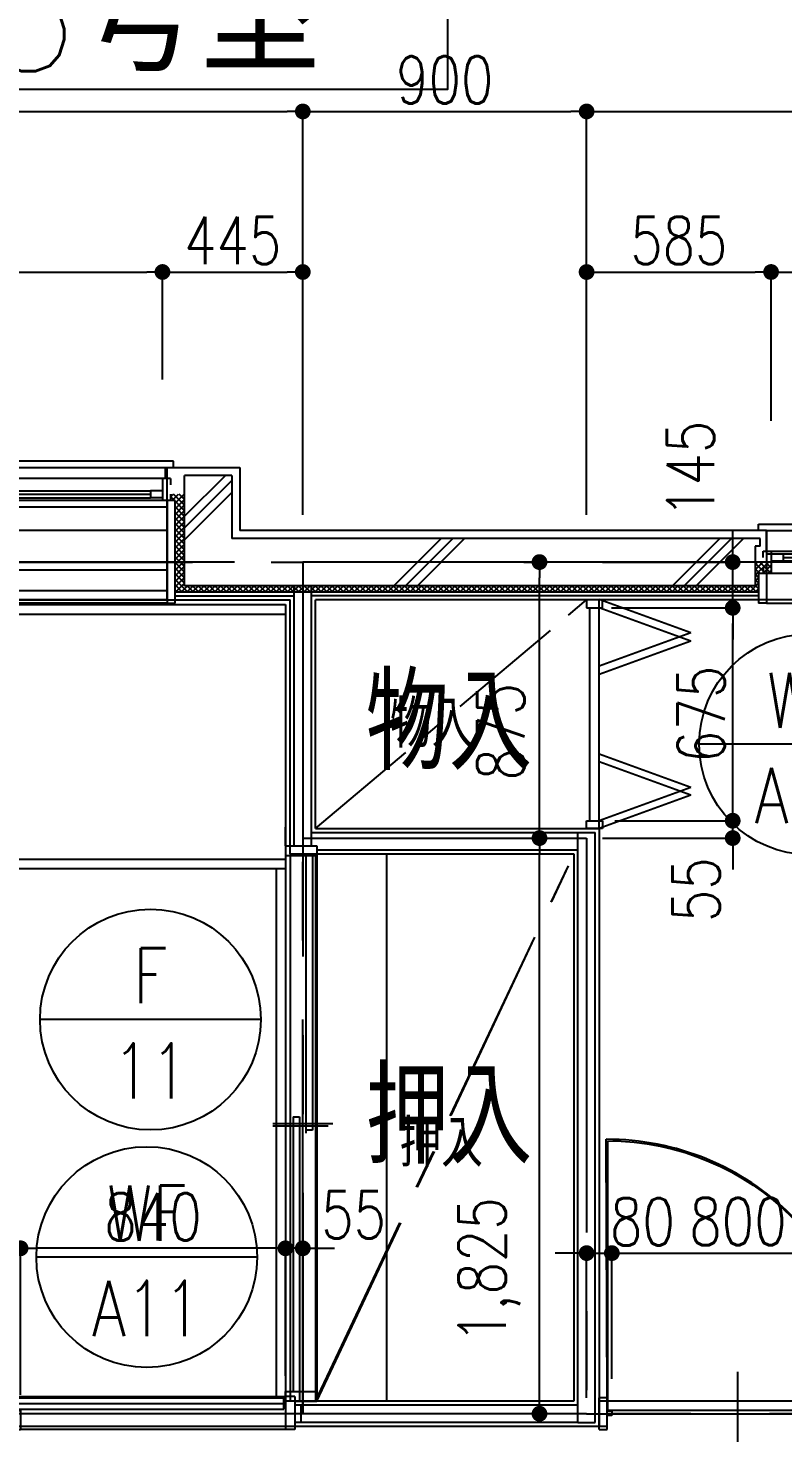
# Model space of a CAD drawing. Header units: millimetres. Extents: x 15495 to 166182, y -39946 to 18307.
# Drawn here: x 96968 to 99362, y -26567 to -22114 of the extents above; entities that cross this region are included whole.
import ezdxf
from ezdxf.enums import TextEntityAlignment as Align

# ---------------------------------------------------------------- set-up
doc = ezdxf.new("R2010")
doc.units = ezdxf.units.MM
doc.header["$LTSCALE"] = 1000
for name, pattern in [('CENTER', [2, 1.25, -0.25, 0.25, -0.25]), ('DASHED', [0.75, 0.5, -0.25]), ('DASHED2', [0.375, 0.25, -0.125])]:
    doc.linetypes.add(name, pattern=pattern)
doc.layers.get('0').update_dxf_attribs({"linetype": 'CONTINUOUS'})
for name, color, linetype in [('DT_ID', 13, 'CONTINUOUS'), ('E_TEXT', 3, 'CONTINUOUS'), ('F_FINI1-50', 190, 'CONTINUOUS'), ('F_FITT1-100', 5, 'CONTINUOUS'), ('F_FITT1-50', 5, 'CONTINUOUS'), ('F_FITT2-100', 1, 'CONTINUOUS'), ('F_FITT2-50', 1, 'CONTINUOUS'), ('TF-DT_ID-100', 13, 'CONTINUOUS'), ('TF-E_DIM-50', 3, 'CONTINUOUS'), ('TF-E_GRID-100', 1, 'CENTER'), ('TF-E_GRID-50', 1, 'CENTER'), ('TF-E_TEXT-100', 3, 'CONTINUOUS'), ('TF-E_TEXT-50', 3, 'CONTINUOUS'), ('TF-F_FINI1-100', 190, 'CONTINUOUS'), ('TF-F_FINI1-50', 190, 'CONTINUOUS'), ('TF-F_FINI2-50', 1, 'CONTINUOUS'), ('TF-F_FITT1-100', 5, 'CONTINUOUS'), ('TF-F_FITT1-50', 5, 'CONTINUOUS'), ('TF-F_FITT2-50', 1, 'CONTINUOUS'), ('TF-F_HAT1-50', 9, 'CONTINUOUS'), ('TF-F_HIDE-100', 12, 'CONTINUOUS'), ('TF-F_HIDE-50', 12, 'CONTINUOUS'), ('TF-F_LAY2-100', 6, 'CONTINUOUS'), ('TF-F_LAY2-50', 6, 'CONTINUOUS'), ('TF-H-AREA-50', 1, 'CENTER'), ('TF-H_LINE1-100', 140, 'CONTINUOUS'), ('TF-H_LINE1-50', 140, 'CONTINUOUS'), ('TF-R_EWALL-50', 7, 'CONTINUOUS'), ('TF-U_FIRE-50', 9, 'CONTINUOUS'), ('TF-U_LGS-50', 120, 'CONTINUOUS')]:
    doc.layers.add(name, color=color, linetype=linetype)
doc.styles.add('DIM', font='romans.shx', dxfattribs={"width": 0.8, "bigfont": 'bigfont.shx'})
doc.styles.add('ROOM', font='romans.shx', dxfattribs={"width": 0.8, "bigfont": 'bigfont.shx'})
doc.styles.get("Standard").update_dxf_attribs({"font": 'txt.shx', "bigfont": 'bigfont.shx'})
doc.dimstyles.new('DIM50_3_3', dxfattribs={"dimscale": 50, "dimtxt": 3, "dimasz": 1, "dimexe": 0, "dimexo": 1, "dimgap": 0.5, "dimtad": 1, "dimdec": 1, "dimdsep": 46, "dimlunit": 6, "dimtxsty": 'DIM', "dimblk1": 'DOT', "dimblk2": 'DOT', "dimsah": 1, "dimcen": 1, "dimclrd": 256, "dimclre": 256, "dimclrt": 256, "dimadec": 0, "dimazin": 0, "dimtfac": 1, "dimtdec": 1, "dimtix": 1, "dimtmove": 2, "dimatfit": 3, "dimldrblk": 'DOT', "dimfxl": 1, "dimtvp": 0.833333, "dimtolj": 1, "dimarcsym": 0})

# ---------------------------------------------------------------- blocks, each defined once
blk = doc.blocks.new('AW-33_100')
at = {"layer": 'F_FITT1-100'}
for p, q in [((952.5, 115.000125), (952.5, -469.999875)), ((852.5, -74.999875), (1905, -75)), ((1052.5, -124.999875), (0, -125))]:
    blk.add_line(p, q, dxfattribs=at)
at = {"layer": 'F_FITT2-100'}
for p, q in [((1905, 0), (0, 0)), ((0, -200), (1905, -200))]:
    blk.add_line(p, q, dxfattribs=at)
blk = doc.blocks.new('S-12_100')
at = {"layer": 'F_FITT1-100'}
for p, q in [((952.5, 192), (952.5, 50.9)), ((852.5, 145), (1905, 145)), ((1052.5, 95), (0, 95))]:
    blk.add_line(p, q, dxfattribs=at)
at = {"layer": 'F_FITT2-100'}
blk.add_line((0, 0), (1905, 0), dxfattribs=at)
blk = doc.blocks.new('WF-A11_100')
at = {"layer": 'F_FITT1-100'}
for p, q in [((0, 0), (857.5, 0)), ((887.5, -72.5), (0, -72.5))]:
    blk.add_line(p, q, dxfattribs=at)
at = {"layer": 'F_FITT1-100', "linetype": 'DASHED', "ltscale": 0.1}
blk.add_line((1760, -72.5), (887.5, -72.5), dxfattribs=at)
blk = doc.blocks.new('ROOM')
at = {"layer": 'DT_ID', "flags": 1}
for tag, p in [('室番号', (0, 500)), ('面積', (0, -500)), ('内装制限', (0, -1000)), ('仕上レベル', (0, -1500)), ('スラブレベル', (0, -2000)), ('天井高', (0, -2500)), ('床下地', (0, -3000)), ('床仕上', (0, -3500)), ('巾木高さ', (0, -4000)), ('巾木仕上', (0, -4500)), ('壁下地', (0, -5000)), ('壁仕上', (0, -5500)), ('天井下地', (0, -6000)), ('天井仕上', (0, -6500)), ('見切縁', (0, -7000)), ('備考', (0, -7500))]:
    blk.add_attdef(tag, p, '', height=300, dxfattribs=at)
at = {"layer": 'E_TEXT', "style": 'ROOM', "width": 0.8}
blk.add_attdef('室名', (0, 0), '', height=300, dxfattribs=at)
blk = doc.blocks.new('TATEGU-KIGOU')
at = {"color": 2}
blk.add_line((350, 0), (-350, 0), dxfattribs=at)
blk.add_circle((0, 0), 350, dxfattribs=at)
at = {"color": 2, "style": 'ROOM', "width": 0.8}
for tag, p in [('建具種別', (0, 51.6)), ('建具番号', (0, -250.1))]:
    blk.add_attdef(tag, text='', height=175, dxfattribs=at).set_placement(p, align=Align.CENTER)
at = {"flags": 1}
for tag, p in [('内法寸法（W）', (-414, -713.8)), ('内法寸法（H）', (-414, -1063.8)), ('階', (-373.6, -1414.3)), ('部屋名', (-373.6, -1786.8)), ('メーカー名', (-373.6, -2148.9)), ('値段', (-373.6, -2498.9)), ('重量', (-373.6, -2848.9)), ('建具形状', (-373.6, -3199)), ('開閉方式', (-373.6, -3549)), ('取付場所', (-373.6, -3899)), ('見込', (-373.6, -4296.3)), ('扉厚', (-373.6, -4646.3)), ('仕上', (-373.6, -4996.3)), ('ガラス', (-373.6, -5346.3)), ('建具金物', (-373.6, -5696.3)), ('枠形状', (-373.6, -6046.3)), ('沓摺形状', (-373.6, -6396.3)), ('特記事項', (-373.6, -6746.3)), ('防火性能', (-373.6, -7096.3))]:
    blk.add_attdef(tag, p, '', height=175, dxfattribs=at)
blk = doc.blocks.new('F-11_100')
at = {"layer": 'F_FITT1-100'}
for p, q in [((50, 0), (50, -885.3)), ((30, -835.7), (30, -1735)), ((-55, -862.4), (120, -862.4))]:
    blk.add_line(p, q, dxfattribs=at)
at = {"layer": 'F_FITT2-100'}
for p, q in [((0, 0), (0, -1735)), ((80, 0), (80, -1735))]:
    blk.add_line(p, q, dxfattribs=at)
blk = doc.blocks.new('WD-A12_100')
at = {"layer": 'F_FITT1-100'}
blk.add_line((0, 0), (-2.9, 830), dxfattribs=at)
blk.add_arc((0, 0), 830, 0, 90.1978, dxfattribs=at)
blk = doc.blocks.new('AW-31_100')
at = {"layer": 'F_FITT1-100'}
for p, q in [((815, 105), (815, -300)), ((815, 100), (815, -300)), ((915, -75), (0, -75)), ((715, -125), (1630, -125))]:
    blk.add_line(p, q, dxfattribs=at)
at = {"layer": 'F_FITT2-100'}
for p, q in [((0, 0), (1630, 0)), ((1630, -220), (0, -220))]:
    blk.add_line(p, q, dxfattribs=at)
blk = doc.blocks.new('WD-A23_100')
at = {"layer": 'F_FITT1-100'}
for p, q in [((290.1, 620.4), (0, 726)), ((0, 1), (0, 726)), ((290.1, 620.4), (0, 514.8)), ((290.1, 105.6), (0, 211.2)), ((290.1, 105.6), (0, 0))]:
    blk.add_line(p, q, dxfattribs=at)
blk = doc.blocks.new('TF-BLOCK_100')
at = {"layer": 'TF-E_GRID-100'}
blk.add_line((29802.87, 10455), (-4082.3, 10455), dxfattribs=at)
at = {"layer": 'TF-E_TEXT-100'}
blk.add_lwpolyline([(3259.03, 11954.62), (7009.39, 11954.62), (7009.39, 12454.62), (3259.03, 12454.62)], close=True, dxfattribs=at)
at = {"layer": 'TF-F_FINI1-100'}
for p, q in [((6120, 10755), (6350, 10755)), ((6120, 10335), (6120, 10755)), ((6350, 10755), (6350, 10555)), ((8020, 10555), (6350, 10555)), ((8020, 10555), (8020, 10335)), ((6120, 10335), (6510, 10335)), ((6510, 9530), (6510, 10335)), ((6590, 9615), (6590, 10335)), ((8020, 10335), (6590, 10335)), ((6595, 9610), (7490, 9610)), ((7490, 9610), (7490, 7795)), ((6510, 9530), (7410, 9530)), ((7410, 9530), (7410, 7795)), ((7410, 7795), (6495, 7795)), ((6495, 7795), (6495, 7715)), ((7515, 7795), (7490, 7795)), ((7515, 7715), (7515, 7795)), ((7515, 7715), (6495, 7715))]:
    blk.add_line(p, q, dxfattribs=at)
at = {"layer": 'TF-F_FITT1-100'}
for p, q in [((6525, 7795), (6595, 7795)), ((7490, 7795), (7490, 7805))]:
    blk.add_line(p, q, dxfattribs=at)
at = {"layer": 'TF-F_HIDE-100', "ltscale": 0.3}
blk.add_line((6815, 9530), (6815, 7795), dxfattribs=at)
at = {"layer": 'TF-F_LAY2-100'}
blk.add_line((3005, 9483.33), (6495, 9483.33), dxfattribs=at)
at = {"layer": 'TF-H_LINE1-100', "linetype": 'CENTER', "ltscale": 0.3}
blk.add_line((6590, 9610), (7450, 10335), dxfattribs=at)
at = {"layer": 'TF-H_LINE1-100', "linetype": 'CENTER', "ltscale": 0.5}
blk.add_line((6595, 7795), (7407.23, 9523.15), dxfattribs=at)
at = {"layer": 'TF-DT_ID-100'}
for p, values in [((8156.84, 9877.43), {'建具種別': 'WD', '建具番号': 'A23'}), ((6066.79, 9004.76), {'建具種別': 'F', '建具番号': '11'}), ((6055.16, 8251.47), {'建具種別': 'WF', '建具番号': 'A11'})]:
    blk.add_blockref('TATEGU-KIGOU', p, dxfattribs=at).add_auto_attribs(values)
at = {"layer": 'TF-E_TEXT-100'}
ref = blk.add_blockref('ROOM', (6749.36, 9795.69), dxfattribs=at)
ref.add_attrib('室名', '物入', (6749.36, 9795.69), dxfattribs={"height": 300, "style": 'ROOM', "width": 0.8})
ref = blk.add_blockref('ROOM', (6749.36, 8547.48), dxfattribs=at)
ref.add_attrib('室名', '押入', (6749.36, 8547.48), dxfattribs={"height": 300, "style": 'ROOM', "width": 0.8})
at = {"layer": 'TF-F_FITT1-100', "xscale": -1}
for name, p in [('AW-33_100', (6120, 10755)), ('S-12_100', (6120, 10335))]:
    blk.add_blockref(name, p, dxfattribs=at)
at = {"layer": 'TF-F_FITT1-100'}
for name, p in [('AW-31_100', (8020, 10555)), ('WD-A23_100', (7490, 9610)), ('F-11_100', (6510, 9530)), ('WD-A12_100', (7515, 7795))]:
    blk.add_blockref(name, p, dxfattribs=at)
at = {"layer": 'TF-F_FITT1-100', "xscale": -1, "yscale": -1}
blk.add_blockref('WF-A11_100', (6495, 7715), dxfattribs=at)
at = {"layer": 'TF-E_TEXT-100'}
blk.add_text('Ｅタイプ\u30003号室', height=350, dxfattribs=at).set_placement((5110.23, 12204.62), align=Align.MIDDLE)
blk = doc.blocks.new('DOT')
at = {"color": 0, "linetype": 'ByBlock'}
blk.add_line((-0.5, 0), (-1, 0), dxfattribs=at)
at = {"color": 0, "linetype": 'ByBlock', "const_width": 0.5}
blk.add_lwpolyline([(-0.25, 0, 1), (0.25, 0, 1)], format="xyb", close=True, dxfattribs=at)
blk = doc.blocks.new('*D648')
at = {"layer": 'TF-E_DIM-50', "lineweight": -2}
for p, q in [((98739.6, -23656.4), (98739.6, -22886.8)), ((98789.6, -22886.8), (99274.6, -22886.8)), ((99324.6, -23358.9), (99324.6, -22886.8))]:
    blk.add_line(p, q, dxfattribs=at)
at = {"layer": 'TF-E_DIM-50', "lineweight": -2, "xscale": 50, "yscale": 50, "zscale": 50, "rotation": 180}
blk.add_blockref('DOT', (98739.6, -22886.8), dxfattribs=at)
at = {"layer": 'TF-E_DIM-50', "lineweight": -2, "xscale": 50, "yscale": 50, "zscale": 50}
blk.add_blockref('DOT', (99324.6, -22886.8), dxfattribs=at)
at = {"layer": 'TF-E_DIM-50', "insert": (99032.1, -22786.8), "char_height": 150, "attachment_point": 5, "style": 'DIM'}
blk.add_mtext('\\A1;585', dxfattribs=at)
blk = doc.blocks.new('_DOT')
at = {"color": 0, "linetype": 'ByBlock'}
blk.add_line((-0.5, 0), (-1, 0), dxfattribs=at)
at = {"color": 0, "linetype": 'ByBlock', "const_width": 0.5}
blk.add_lwpolyline([(-0.25, 0, 1), (0.25, 0, 1)], format="xyb", close=True, dxfattribs=at)
blk = doc.blocks.new('*D647')
at = {"layer": 'TF-E_DIM-50', "lineweight": -2}
for p, q in [((97394.6, -23227.7), (97394.6, -22886.8)), ((97444.6, -22886.8), (97789.6, -22886.8)), ((97839.6, -23656.4), (97839.6, -22886.8))]:
    blk.add_line(p, q, dxfattribs=at)
at = {"layer": 'TF-E_DIM-50', "lineweight": -2, "xscale": 50, "yscale": 50, "zscale": 50, "rotation": 180}
blk.add_blockref('DOT', (97394.6, -22886.8), dxfattribs=at)
at = {"layer": 'TF-E_DIM-50', "lineweight": -2, "xscale": 50, "yscale": 50, "zscale": 50}
blk.add_blockref('DOT', (97839.6, -22886.8), dxfattribs=at)
at = {"layer": 'TF-E_DIM-50', "insert": (97617.1, -22786.8), "char_height": 150, "attachment_point": 5, "style": 'DIM'}
blk.add_mtext('\\A1;445', dxfattribs=at)
blk = doc.blocks.new('*D646')
at = {"layer": 'TF-E_DIM-50', "lineweight": -2}
for p, q in [((97839.6, -23356.4), (97839.6, -22377.8)), ((97889.6, -22377.8), (98689.6, -22377.8)), ((98739.6, -23242.7), (98739.6, -22377.8))]:
    blk.add_line(p, q, dxfattribs=at)
at = {"layer": 'TF-E_DIM-50', "lineweight": -2, "xscale": 50, "yscale": 50, "zscale": 50, "rotation": 180}
blk.add_blockref('DOT', (97839.6, -22377.8), dxfattribs=at)
at = {"layer": 'TF-E_DIM-50', "lineweight": -2, "xscale": 50, "yscale": 50, "zscale": 50}
blk.add_blockref('DOT', (98739.6, -22377.8), dxfattribs=at)
at = {"layer": 'TF-E_DIM-50', "insert": (98289.6, -22277.8), "char_height": 150, "attachment_point": 5, "style": 'DIM'}
blk.add_mtext('\\A1;900', dxfattribs=at)
blk = doc.blocks.new('*D645')
at = {"layer": 'TF-E_DIM-50', "lineweight": -2}
for p, q in [((98739.6, -23242.7), (98739.6, -22377.8)), ((98789.6, -22377.8), (101939.6, -22377.8)), ((101989.6, -23756.4), (101989.6, -22377.8))]:
    blk.add_line(p, q, dxfattribs=at)
at = {"layer": 'TF-E_DIM-50', "lineweight": -2, "xscale": 50, "yscale": 50, "zscale": 50, "rotation": 180}
blk.add_blockref('DOT', (98739.6, -22377.8), dxfattribs=at)
at = {"layer": 'TF-E_DIM-50', "lineweight": -2, "xscale": 50, "yscale": 50, "zscale": 50}
blk.add_blockref('DOT', (101989.6, -22377.8), dxfattribs=at)
at = {"layer": 'TF-E_DIM-50', "insert": (100364.6, -22263.5), "char_height": 150, "attachment_point": 5, "style": 'DIM'}
blk.add_mtext('\\A1;3,250', dxfattribs=at)
blk = doc.blocks.new('*D644')
at = {"layer": 'TF-E_DIM-50', "lineweight": -2}
for p, q in [((99324.6, -23358.9), (99324.6, -22886.8)), ((99374.6, -22886.8), (100874.6, -22886.8)), ((100924.6, -23430.6), (100924.6, -22886.8))]:
    blk.add_line(p, q, dxfattribs=at)
at = {"layer": 'TF-E_DIM-50', "lineweight": -2, "xscale": 50, "yscale": 50, "zscale": 50, "rotation": 180}
blk.add_blockref('DOT', (99324.6, -22886.8), dxfattribs=at)
at = {"layer": 'TF-E_DIM-50', "lineweight": -2, "xscale": 50, "yscale": 50, "zscale": 50}
blk.add_blockref('DOT', (100924.6, -22886.8), dxfattribs=at)
at = {"layer": 'TF-E_DIM-50', "insert": (100124.6, -22772.5), "char_height": 150, "attachment_point": 5, "style": 'DIM'}
blk.add_mtext('\\A1;1,600', dxfattribs=at)
blk = doc.blocks.new('*D641')
at = {"layer": 'TF-E_DIM-50', "lineweight": -2}
for p, q in [((94239.6, -23356.4), (94239.6, -22377.8)), ((94289.6, -22377.8), (97789.6, -22377.8)), ((97839.6, -23356.4), (97839.6, -22377.8))]:
    blk.add_line(p, q, dxfattribs=at)
at = {"layer": 'TF-E_DIM-50', "lineweight": -2, "xscale": 50, "yscale": 50, "zscale": 50, "rotation": 180}
blk.add_blockref('DOT', (94239.6, -22377.8), dxfattribs=at)
at = {"layer": 'TF-E_DIM-50', "lineweight": -2, "xscale": 50, "yscale": 50, "zscale": 50}
blk.add_blockref('DOT', (97839.6, -22377.8), dxfattribs=at)
at = {"layer": 'TF-E_DIM-50', "insert": (96039.6, -22263.5), "char_height": 150, "attachment_point": 5, "style": 'DIM'}
blk.add_mtext('\\A1;3,600', dxfattribs=at)
blk = doc.blocks.new('*D640')
at = {"layer": 'TF-E_DIM-50', "lineweight": -2}
for p, q in [((95519.6, -23251.5), (95519.6, -22886.8)), ((95569.6, -22886.8), (97344.6, -22886.8)), ((97394.6, -23227.7), (97394.6, -22886.8))]:
    blk.add_line(p, q, dxfattribs=at)
at = {"layer": 'TF-E_DIM-50', "lineweight": -2, "xscale": 50, "yscale": 50, "zscale": 50, "rotation": 180}
blk.add_blockref('DOT', (95519.6, -22886.8), dxfattribs=at)
at = {"layer": 'TF-E_DIM-50', "lineweight": -2, "xscale": 50, "yscale": 50, "zscale": 50}
blk.add_blockref('DOT', (97394.6, -22886.8), dxfattribs=at)
at = {"layer": 'TF-E_DIM-50', "insert": (96457.1, -22772.5), "char_height": 150, "attachment_point": 5, "style": 'DIM'}
blk.add_mtext('\\A1;1,875', dxfattribs=at)
blk = doc.blocks.new('AW-33_50')
at = {"layer": 'F_FITT1-50'}
for p, q in [((-947.5, 115.000125), (-947.5, -469.999875)), ((-1910, -34.999875), (-1910, -54.999875)), ((-1910, -34.999875), (-1885, -34.999875)), ((-1885, -34.999875), (-1885, -104.999875)), ((-1885, -43.999875), (-1847, -43.999875)), ((-1847, -43.999875), (-1847, -65.999875)), ((-972.50025, -43.999875), (-922.50025, -43.999875)), ((-972.50025, -65.999875), (-972.50025, -43.999875)), ((-922.50025, -43.999875), (-922.50025, -65.999875)), ((-10, -34.999875), (-10, -104.999875)), ((15.00025, -34.999875), (-9.99975, -34.999875)), ((15.00025, -34.999875), (15.00025, -54.999875)), ((-1910, -84.999875), (-1910, -104.999875)), ((-1885, -65.999875), (-1847, -65.999875)), ((-972.50025, -54.999875), (-1847, -54.999875)), ((-922.50025, -65.999875), (-972.50025, -65.999875)), ((-972.50025, -73.999875), (-922.50025, -73.999875)), ((-972.50025, -131.499875), (-972.50025, -73.999875)), ((-922.50025, -73.999875), (-922.50025, -131.499875)), ((-922.50025, -84.999875), (-47.99975, -84.999875)), ((-47.99975, -73.999875), (-47.99975, -95.999875)), ((-10, -73.999875), (-47.99975, -73.999875)), ((15.00025, -84.999875), (15.00025, -104.999875)), ((-1910, -104.999875), (-1885, -104.999875)), ((-972.50025, -95.999875), (-922.50025, -95.999875)), ((-922.50025, -131.499875), (-972.50025, -131.499875)), ((-10, -95.999875), (-47.99975, -95.999875)), ((15.00025, -104.999875), (-9.99975, -104.999875))]:
    blk.add_line(p, q, dxfattribs=at)
at = {"layer": 'F_FITT2-50'}
for p, q in [((25.00125, 20), (-1920.0005, 20)), ((-1920.0005, 0), (-1920.0005, 20)), ((25.00125, 0), (25.00125, 20)), ((-9.99975, -34.999875), (-1885, -34.999875)), ((-1847, -43.999875), (-972.50025, -43.999875)), ((-1847, -65.999875), (-972.50025, -65.999875)), ((-922.50025, -73.999875), (-47.99975, -73.999875)), ((-972.50025, -104.999875), (-1885, -104.999875)), ((-922.50025, -95.999875), (-47.99975, -95.999875)), ((-9.99975, -104.999875), (-922.50025, -104.999875))]:
    blk.add_line(p, q, dxfattribs=at)
blk = doc.blocks.new('S-12_50')
at = {"layer": 'F_FITT1-50'}
for p, q in [((0, -10), (0, 315)), ((25, 315), (25, -10)), ((1930.00025, 315), (1930.00025, -10)), ((1955.00025, -10), (1955.00025, 315)), ((1007.5, 65), (24.99975, 65)), ((1007.5, 35), (1007.5, 65)), ((1007.5, 35), (24.99975, 35)), ((947.5, 0), (947.5, 30)), ((947.5, 30), (1930, 30)), ((947.5, 0), (1930, 0)), ((24.99975, -10), (-0.00025, -10)), ((1930, -10), (1955, -10))]:
    blk.add_line(p, q, dxfattribs=at)
blk = doc.blocks.new('WF-A11_50')
at = {"layer": 'F_FINI1-50'}
blk.add_line((-900, 50), (-1775, 50), dxfattribs=at)
at = {"layer": 'F_FITT1-50'}
for p, q in [((-1800, 95), (-1800, 50)), ((-1775, 95), (-1800, 95)), ((-1775, 95), (-1775, 50)), ((-900, 55), (-900, 90)), ((-900, 90), (-35, 90)), ((-35, 55), (-35, 90)), ((-30, 95), (-30, -10)), ((0, 95), (-30, 95)), ((0, 95), (0, -10)), ((-1775, 50), (-1800, 50)), ((-900, 55), (-35, 55)), ((-900, 50), (-900, -10)), ((-900, 50), (-870, 50)), ((-870, 50), (-870, -10)), ((-900, -10), (-870, -10)), ((0, -10), (-30, -10))]:
    blk.add_line(p, q, dxfattribs=at)
at = {"layer": 'F_FITT1-50', "linetype": 'DASHED2', "ltscale": 0.1}
blk.add_line((-1775, 72.5), (-900, 72.5), dxfattribs=at)
at = {"layer": 'F_FITT2-50'}
blk.add_line((-30, -10), (-870, -10), dxfattribs=at)
blk = doc.blocks.new('F-11_50')
at = {"layer": 'F_FITT1-50'}
for p, q in [((10.00075, 1700), (10.00075, 829)), ((31.00075, 1700), (31.00075, 829)), ((-94.99925, 850), (95.00075, 850)), ((-30.99925, 871), (-30.99925, 0)), ((-30.99925, 871), (-9.99925, 871)), ((-9.99925, 871), (-9.99925, 0)), ((31.00075, 829), (10.00075, 829))]:
    blk.add_line(p, q, dxfattribs=at)
blk = doc.blocks.new('*D707')
at = {"layer": 'TF-E_DIM-50', "lineweight": -2}
for p, q in [((98598.1, -24681.4), (98590.2, -24681.4)), ((98590.2, -26456.4), (98590.2, -24731.4)), ((98598.1, -26506.4), (98590.2, -26506.4))]:
    blk.add_line(p, q, dxfattribs=at)
at = {"layer": 'TF-E_DIM-50', "lineweight": -2, "xscale": 50, "yscale": 50, "zscale": 50}
for p, rotation in [((98590.2, -24681.4), 90), ((98590.2, -26506.4), 270)]:
    blk.add_blockref('DOT', p, dxfattribs=dict(at, rotation=rotation))
at = {"layer": 'TF-E_DIM-50', "insert": (98431, -26051.2), "char_height": 150, "attachment_point": 5, "rotation": 90, "style": 'DIM'}
blk.add_mtext('\\A1;1,825', dxfattribs=at)
blk = doc.blocks.new('WD-A12_50')
at = {"layer": 'F_FITT1-50'}
for p, q in [((-440, 146.9), (-440, -93.1)), ((-880, 90), (-855, 90)), ((-880, 90), (-880, -10)), ((-855, 90), (-855, 45.4)), ((0, 90), (-25, 90)), ((-25, 90), (-25, 45.4)), ((0, 90), (0, -10)), ((-840, 45.4), (-855, 45.4)), ((-840, 31.5), (-840, 45.4)), ((-40, 31.5), (-40, 45.4)), ((-40, 45.4), (-25, 45.4)), ((-855, 31.5), (-855, -10)), ((-855, 31.5), (-840, 31.5)), ((-26.8, 29.7), (-853.1, 29.7)), ((-853.1, 29.7), (-853.1, -0.8)), ((-25, 31.5), (-40, 31.5)), ((-26.8, 29.7), (-26.8, -0.8)), ((-25, 31.5), (-25, -10)), ((-855, -10), (-880, -10)), ((-853.1, -0.8), (-26.8, -0.8)), ((-853.1, -0.8), (-853.1, -824.8)), ((-25, -10), (0, -10))]:
    blk.add_line(p, q, dxfattribs=at)
blk.add_arc((-852.8, 1.2), 826, 269.9767, 359.8636, dxfattribs=at)
blk = doc.blocks.new('*D684')
at = {"layer": 'TF-E_DIM-50', "lineweight": -2}
for p, q in [((97734.6, -25981.9), (97684.6, -25981.9)), ((97784.6, -26386.4), (97784.6, -25981.9)), ((97839.6, -25981.9), (97784.6, -25981.9)), ((97839.6, -26386.4), (97839.6, -25981.9)), ((97889.6, -25981.9), (97939.6, -25981.9))]:
    blk.add_line(p, q, dxfattribs=at)
at = {"layer": 'TF-E_DIM-50', "lineweight": -2, "xscale": 50, "yscale": 50, "zscale": 50}
blk.add_blockref('DOT', (97784.6, -25981.9), dxfattribs=at)
at = {"layer": 'TF-E_DIM-50', "lineweight": -2, "xscale": 50, "yscale": 50, "zscale": 50, "rotation": 180}
blk.add_blockref('DOT', (97839.6, -25981.9), dxfattribs=at)
at = {"layer": 'TF-E_DIM-50', "insert": (98000.7, -25875.5), "char_height": 150, "attachment_point": 5, "style": 'DIM'}
blk.add_mtext('\\A1;55', dxfattribs=at)
blk = doc.blocks.new('*D683')
at = {"layer": 'TF-E_DIM-50', "lineweight": -2}
for p, q in [((96944.6, -26446.4), (96944.6, -25981.9)), ((97734.6, -25981.9), (96994.6, -25981.9)), ((97784.6, -26386.4), (97784.6, -25981.9))]:
    blk.add_line(p, q, dxfattribs=at)
at = {"layer": 'TF-E_DIM-50', "lineweight": -2, "xscale": 50, "yscale": 50, "zscale": 50, "rotation": 180}
blk.add_blockref('DOT', (96944.6, -25981.9), dxfattribs=at)
at = {"layer": 'TF-E_DIM-50', "lineweight": -2, "xscale": 50, "yscale": 50, "zscale": 50}
blk.add_blockref('DOT', (97784.6, -25981.9), dxfattribs=at)
at = {"layer": 'TF-E_DIM-50', "insert": (97364.6, -25881.9), "char_height": 150, "attachment_point": 5, "style": 'DIM'}
blk.add_mtext('\\A1;840', dxfattribs=at)
blk = doc.blocks.new('*D686')
at = {"layer": 'TF-E_DIM-50', "lineweight": -2}
for p, q in [((98689.6, -25997.2), (98639.6, -25997.2)), ((98739.6, -26456.4), (98739.6, -25997.2)), ((98739.6, -25997.2), (98819.6, -25997.2)), ((98819.6, -26389.5), (98819.6, -25997.2)), ((98869.6, -25997.2), (98919.6, -25997.2))]:
    blk.add_line(p, q, dxfattribs=at)
at = {"layer": 'TF-E_DIM-50', "lineweight": -2, "xscale": 50, "yscale": 50, "zscale": 50}
blk.add_blockref('DOT', (98739.6, -25997.2), dxfattribs=at)
at = {"layer": 'TF-E_DIM-50', "lineweight": -2, "xscale": 50, "yscale": 50, "zscale": 50, "rotation": 180}
blk.add_blockref('DOT', (98819.6, -25997.2), dxfattribs=at)
at = {"layer": 'TF-E_DIM-50', "insert": (98916.7, -25897.6), "char_height": 150, "attachment_point": 5, "style": 'DIM'}
blk.add_mtext('\\A1;80', dxfattribs=at)
blk = doc.blocks.new('*D685')
at = {"layer": 'TF-E_DIM-50', "lineweight": -2}
for p, q in [((98819.6, -26396), (98819.6, -25997.2)), ((98869.6, -25997.2), (99569.6, -25997.2)), ((99619.6, -26394.4), (99619.6, -25997.2))]:
    blk.add_line(p, q, dxfattribs=at)
at = {"layer": 'TF-E_DIM-50', "lineweight": -2, "xscale": 50, "yscale": 50, "zscale": 50, "rotation": 180}
blk.add_blockref('DOT', (98819.6, -25997.2), dxfattribs=at)
at = {"layer": 'TF-E_DIM-50', "lineweight": -2, "xscale": 50, "yscale": 50, "zscale": 50}
blk.add_blockref('DOT', (99619.6, -25997.2), dxfattribs=at)
at = {"layer": 'TF-E_DIM-50', "insert": (99219.6, -25897.2), "char_height": 150, "attachment_point": 5, "style": 'DIM'}
blk.add_mtext('\\A1;800', dxfattribs=at)
blk = doc.blocks.new('AW-31_50')
at = {"layer": 'F_FITT1-50'}
for p, q in [((839.999375, 100), (839.999375, -300)), ((14.999375, -65), (39.999375, -65)), ((14.999375, -85), (14.999375, -65)), ((39.999375, -65), (39.999375, -135)), ((39.999375, -74), (77.999375, -74)), ((77.999375, -74), (77.999375, -96)), ((77.999375, -85), (814.999125, -85)), ((814.999125, -96), (814.999125, -74)), ((814.999125, -74), (864.999125, -74)), ((864.999125, -74), (864.999125, -96)), ((1664.999375, -65), (1639.999375, -65)), ((1639.999375, -65), (1639.999375, -135)), ((1664.999375, -65), (1664.999375, -85)), ((14.999375, -115), (14.999375, -135)), ((39.999375, -96), (77.999375, -96)), ((864.999125, -96), (814.999125, -96)), ((814.999125, -161.5), (814.999125, -104)), ((814.999125, -104), (864.999125, -104)), ((814.999125, -126), (864.999125, -126)), ((864.999125, -104), (864.999125, -161.5)), ((1601.999375, -115), (864.999125, -115)), ((1601.999375, -104), (1601.999375, -126)), ((1664.999375, -115), (1664.999375, -135)), ((-0.000625, -135), (-0.000625, -230)), ((-0.000625, -135), (14.999375, -135)), ((14.999375, -135), (39.999375, -135)), ((24.999375, -135), (24.999375, -230)), ((864.999125, -161.5), (814.999125, -161.5)), ((1664.999375, -135), (1639.999375, -135)), ((1654.999375, -135), (1654.999375, -230)), ((1679.999375, -135), (1679.999375, -230)), ((24.999375, -230), (-0.000625, -230)), ((1654.999375, -230), (1679.999375, -230))]:
    blk.add_line(p, q, dxfattribs=at)
at = {"layer": 'F_FITT2-50'}
for p, q in [((0, 20), (1679.99875, 20)), ((0, 0), (0, 20)), ((1679.99875, 0), (1679.99875, 20)), ((39.999375, -65), (1639.999375, -65)), ((77.999375, -74), (814.999125, -74)), ((77.999375, -96), (814.999125, -96)), ((1639.999375, -104), (864.999125, -104)), ((1639.999375, -126), (864.999125, -126)), ((39.999375, -135), (814.999125, -135)), ((1639.999375, -135), (864.999125, -135)), ((24.999375, -230), (1654.999375, -230))]:
    blk.add_line(p, q, dxfattribs=at)
blk = doc.blocks.new('*D688')
at = {"layer": 'TF-E_DIM-50', "lineweight": -2}
for p, q in [((98819, -23951.4), (99202.9, -23951.4)), ((99202.9, -24576.4), (99202.9, -24001.4)), ((98829.6, -24626.4), (99202.9, -24626.4))]:
    blk.add_line(p, q, dxfattribs=at)
at = {"layer": 'TF-E_DIM-50', "lineweight": -2, "xscale": 50, "yscale": 50, "zscale": 50}
for p, rotation in [((99202.9, -23951.4), 90), ((99202.9, -24626.4), 270)]:
    blk.add_blockref('DOT', p, dxfattribs=dict(at, rotation=rotation))
at = {"layer": 'TF-E_DIM-50', "insert": (99102.9, -24288.9), "char_height": 150, "attachment_point": 5, "rotation": 90, "style": 'DIM'}
blk.add_mtext('\\A1;675', dxfattribs=at)
blk = doc.blocks.new('WD-A23_50')
at = {"layer": 'F_FITT1-50'}
for p, q in [((-40, 725), (-40, 700)), ((10, 700), (10, 725)), ((-40, 700), (10, 700)), ((-30, 25), (-30, 700)), ((0, 25), (0, 700)), ((290.13, 594.401), (0, 700)), ((290.13, 594.401), (0, 488.802)), ((290.13, 130.599), (0, 236.198)), ((290.13, 130.599), (0, 25)), ((-40, 0), (-40, 25)), ((-40, 25), (10, 25)), ((10, 0), (-40, 0)), ((10, 25), (10, 0))]:
    blk.add_line(p, q, dxfattribs=at)
blk = doc.blocks.new('*D682')
at = {"layer": 'TF-E_DIM-50', "lineweight": -2}
for p, q in [((98540.2, -23806.4), (98590.2, -23806.4)), ((98590.2, -24631.4), (98590.2, -23856.4)), ((98598.1, -24681.4), (98590.2, -24681.4))]:
    blk.add_line(p, q, dxfattribs=at)
at = {"layer": 'TF-E_DIM-50', "lineweight": -2, "xscale": 50, "yscale": 50, "zscale": 50}
for p, rotation in [((98590.2, -23806.4), 90), ((98590.2, -24681.4), 270)]:
    blk.add_blockref('DOT', p, dxfattribs=dict(at, rotation=rotation))
at = {"layer": 'TF-E_DIM-50', "insert": (98467.6, -24344.1), "char_height": 150, "attachment_point": 5, "rotation": 90, "style": 'DIM'}
blk.add_mtext('\\A1;875', dxfattribs=at)
blk = doc.blocks.new('*D687')
at = {"layer": 'TF-E_DIM-50', "lineweight": -2}
for p, q in [((99202.9, -24576.4), (99202.9, -24526.4)), ((98829.6, -24626.4), (99202.9, -24626.4)), ((99202.9, -24681.4), (99202.9, -24626.4)), ((98789.6, -24681.4), (99202.9, -24681.4)), ((99202.9, -24731.4), (99202.9, -24781.4))]:
    blk.add_line(p, q, dxfattribs=at)
at = {"layer": 'TF-E_DIM-50', "lineweight": -2, "xscale": 50, "yscale": 50, "zscale": 50}
for p, rotation in [((99202.9, -24626.4), 270), ((99202.9, -24681.4), 90)]:
    blk.add_blockref('DOT', p, dxfattribs=dict(at, rotation=rotation))
at = {"layer": 'TF-E_DIM-50', "insert": (99086.7, -24845), "char_height": 150, "attachment_point": 5, "rotation": 90, "style": 'DIM'}
blk.add_mtext('\\A1;55', dxfattribs=at)
blk = doc.blocks.new('*D681')
at = {"layer": 'TF-E_DIM-50', "lineweight": -2}
for p, q in [((99202.9, -23756.4), (99202.9, -23706.4)), ((98789.6, -23806.4), (99202.9, -23806.4)), ((99202.9, -23951.4), (99202.9, -23806.4)), ((98819, -23951.4), (99202.9, -23951.4)), ((99202.9, -24001.4), (99202.9, -24051.4))]:
    blk.add_line(p, q, dxfattribs=at)
at = {"layer": 'TF-E_DIM-50', "lineweight": -2, "xscale": 50, "yscale": 50, "zscale": 50}
for p, rotation in [((99202.9, -23806.4), 270), ((99202.9, -23951.4), 90)]:
    blk.add_blockref('DOT', p, dxfattribs=dict(at, rotation=rotation))
at = {"layer": 'TF-E_DIM-50', "insert": (99069.2, -23512.4), "char_height": 150, "attachment_point": 5, "rotation": 90, "style": 'DIM'}
blk.add_mtext('\\A1;145', dxfattribs=at)
blk = doc.blocks.new('TF-BLOCK_50')
at = {"layer": 'TF-F_HAT1-50'}
h = blk.add_hatch(dxfattribs=at)
h.set_pattern_fill('RC2', color=256, scale=50, style=0)
h.set_pattern_definition([(45, (-28400.75, -39924.5), (-441.942, 441.942), []), (45, (-28363.25, -39924.5), (-441.942, 441.942), []), (45, (-28325.75, -39924.5), (-441.942, 441.942), [])])
h.paths.add_polyline_path([(6325, 10530), (6325, 10730), (6175, 10730), (6175, 10380), (7985, 10380), (7985, 10530)])
at = {"layer": 'TF-U_FIRE-50'}
h = blk.add_hatch(dxfattribs=at)
h.set_pattern_fill('ANSI37', color=256, scale=100, style=0)
h.set_pattern_definition([(45, (-28400.745, -39924.51), (-8.8388348, 8.8388348), []), (135, (-28400.745, -39924.51), (-8.8388348, -8.8388348), [])])
h.paths.add_polyline_path([(6175, 10670), (6130, 10670), (6130, 10650), (6145, 10650), (6145, 10455), (6175, 10455)])
h.paths.add_polyline_path([(7995, 10420), (8010, 10420), (8035, 10420), (8035, 10455), (7985, 10455), (7985, 10380), (6175, 10380), (6175, 10455), (6145, 10455), (6145, 10360), (7995, 10360)])
at = {"layer": 'TF-E_GRID-50'}
blk.add_line((30333.71, 10455), (-4082.3, 10455), dxfattribs=at)
at = {"layer": 'TF-F_FINI1-50'}
for p, q in [((6115, 10755), (6350, 10755)), ((6115, 10720), (6115, 10755)), ((6350, 10755), (6350, 10555)), ((8020, 10555), (6350, 10555)), ((8020, 10490), (8020, 10555)), ((6145, 10335), (6510, 10335)), ((6510, 9555), (6510, 10335)), ((6590, 9610), (6590, 10335)), ((7995, 10335), (6590, 10335)), ((6590, 9610), (7490, 9610)), ((7490, 9610), (7490, 7715)), ((6595, 9530), (7410, 9530)), ((7410, 9530), (7410, 7795)), ((7410, 7795), (6525, 7795)), ((7490, 7715), (6525, 7715))]:
    blk.add_line(p, q, dxfattribs=at)
at = {"layer": 'TF-F_FINI2-50'}
for p, q in [((6145, 10347.5), (6522.5, 10347.5)), ((7995, 10347.5), (6577.5, 10347.5))]:
    blk.add_line(p, q, dxfattribs=at)
at = {"layer": 'TF-F_FITT1-50'}
for p, q in [((6145, 10650), (6130, 10650)), ((7500, 10335), (7450, 10335)), ((6495, 9555), (6495, 9615)), ((6495, 9555), (6595, 9555)), ((6595, 9555), (6595, 9525)), ((6495, 9525), (6595, 9525)), ((6495, 7825), (6595, 7825)), ((6495, 7795), (6495, 7825)), ((6525, 7795), (6595, 7795)), ((6595, 7825), (6595, 7795))]:
    blk.add_line(p, q, dxfattribs=at)
at = {"layer": 'TF-F_FITT2-50'}
for p, q in [((6120, 10325), (4215, 10325)), ((6495, 9525), (6495, 7825)), ((6595, 9525), (6595, 7825))]:
    blk.add_line(p, q, dxfattribs=at)
at = {"layer": 'TF-F_HIDE-50', "ltscale": 0.3}
blk.add_line((6815, 9530), (6815, 7795), dxfattribs=at)
at = {"layer": 'TF-F_LAY2-50'}
for p, q in [((3005, 10320), (6495, 10320)), ((3005, 10290), (6495, 10290)), ((6495, 10320), (6495, 7810)), ((3005, 9513.33), (6495, 9513.33)), ((3005, 9483.33), (6495, 9483.33)), ((6465, 9483.33), (6465, 7810)), ((6495, 8310), (6495, 7810)), ((3005, 7810), (6495, 7810))]:
    blk.add_line(p, q, dxfattribs=at)
at = {"layer": 'TF-H-AREA-50'}
for points in [[(2950, 10455), (6550, 10455), (6550, 7755), (2950, 7755)], [(6550, 9580), (7450, 9580), (7450, 7755), (6550, 7755)]]:
    blk.add_lwpolyline(points, close=True, dxfattribs=at)
for points in [[(6550, 10455), (6550, 9580), (7450, 9580), (7450, 7755), (9340, 7755), (9340, 8155), (10700, 8155), (10700, 10455), (6550, 10455)], [(4500.5, 7755), (4500.5, 6805), (6345, 6804.99), (6345, 6105), (6790, 6105), (6790, 6805), (9280, 6805), (9280, 7755), (4500.5, 7755)]]:
    blk.add_lwpolyline(points, dxfattribs=at)
at = {"layer": 'TF-H_LINE1-50', "linetype": 'CENTER', "ltscale": 0.3}
blk.add_line((6590, 9610), (7450, 10335), dxfattribs=at)
at = {"layer": 'TF-H_LINE1-50', "linetype": 'CENTER', "ltscale": 0.5}
blk.add_line((6590, 7795), (7407.23, 9523.15), dxfattribs=at)
at = {"layer": 'TF-R_EWALL-50'}
for p, q in [((6175, 10380), (6175, 10730)), ((6325, 10730), (6175, 10730)), ((6325, 10730), (6325, 10530)), ((8000, 10530), (6325, 10530)), ((8000, 10505), (8000, 10530)), ((8000, 10505), (7985, 10505)), ((7985, 10505), (7985, 10380)), ((7984.99, 10380), (6175, 10380))]:
    blk.add_line(p, q, dxfattribs=at)
at = {"layer": 'TF-U_FIRE-50'}
blk.add_line((7995, 10360), (6145, 10360), dxfattribs=at)
at = {"layer": 'TF-U_LGS-50'}
for p, q in [((6522.5, 9555), (6522.5, 10380)), ((6577.5, 9555), (6577.5, 10380)), ((6577.5, 9597.5), (7477.5, 9597.5)), ((7422.5, 7727.5), (7422.5, 9597.5)), ((7477.5, 7727.5), (7477.5, 9597.5)), ((6595, 9542.5), (7422.5, 9542.5)), ((7422.5, 7782.5), (6525, 7782.5)), ((6545, 7727.5), (6545, 7782.5)), ((7422.5, 7727.5), (6525, 7727.5)), ((7422.5, 7727.5), (7477.5, 7727.5))]:
    blk.add_line(p, q, dxfattribs=at)
at = {"layer": 'TF-E_TEXT-50'}
ref = blk.add_blockref('ROOM', (6826.73, 9867.03), dxfattribs=dict(at, xscale=0.5, yscale=0.5, zscale=0.5))
ref.add_attrib('室名', '物入', (6826.73, 9867.03), dxfattribs={"height": 150, "style": 'ROOM', "width": 0.8})
ref = blk.add_blockref('ROOM', (6856.91, 8537.69), dxfattribs=dict(at, xscale=0.5, yscale=0.5, zscale=0.5))
ref.add_attrib('室名', '押入', (6856.91, 8537.69), dxfattribs={"height": 150, "style": 'ROOM', "width": 0.8})
at = {"layer": 'TF-F_FITT1-50'}
for name, p in [('AW-33_50', (6115, 10755)), ('S-12_50', (4190, 10335)), ('AW-31_50', (7995, 10555)), ('WD-A23_50', (7490, 9610)), ('F-11_50', (6550, 7825)), ('WF-A11_50', (6525, 7715))]:
    blk.add_blockref(name, p, dxfattribs=at)
at = {"layer": 'TF-F_FITT1-50', "yscale": -1}
blk.add_blockref('WD-A12_50', (8370, 7795), dxfattribs=at)
at = {"layer": 'TF-E_DIM-50'}
for base, p1, p2, picture, middle in [((6550, 11883.64), (2950, 10855.04), (6550, 10855.04), '*D641', (4750, 11997.93)), ((7450, 11883.64), (6550, 10855.04), (7450, 10968.73), '*D646', (7000, 11983.64)), ((10700, 11883.64), (7450, 10968.73), (10700, 10455), '*D645', (9075, 11997.93)), ((6105, 11374.59), (4230, 10959.89), (6105, 10983.65), '*D640', (5167.5, 11488.87)), ((9635, 11374.59), (8035, 10852.48), (9635, 10780.81), '*D644', (8835, 11488.87)), ((6550, 11374.59), (6105, 10983.65), (6550, 10555), '*D647', (6327.5, 11474.59)), ((8035, 11374.59), (7450, 10555), (8035, 10852.48), '*D648', (7742.5, 11474.59)), ((5655, 8279.52), (6495, 7825), (5655, 7765), '*D683', (6075, 8379.52)), ((8330, 8264.19), (7530, 7815.42), (8330, 7817.04), '*D685', (7930, 8364.19))]:
    dim = blk.add_linear_dim(base=base, p1=p1, p2=p2, dimstyle='DIM50_3_3', dxfattribs=at)
    dim.commit()
    dim.dimension.update_dxf_attribs({"geometry": picture, "text_midpoint": middle, "insert": (-91289.59, 34261.4)})
for base, p1, p2, picture, middle in [((7913.28, 10455), (7479.45, 10310), (7450, 10455), '*D681', (7779.62, 10748.98)), ((7300.57, 10455), (7258.54, 9580), (7300.57, 10455), '*D682', (7177.97, 9917.28)), ((7913.28, 9635), (7450, 9580), (7490, 9635), '*D687', (7797.06, 9416.38)), ((7300.57, 9580), (7258.54, 7755), (7258.54, 9580), '*D707', (7141.46, 8210.18))]:
    dim = blk.add_linear_dim(base=base, p1=p1, p2=p2, angle=90, dimstyle='DIM50_3_3', dxfattribs=at)
    dim.commit()
    dim.dimension.update_dxf_attribs({"geometry": picture, "text_midpoint": middle, "dimtype": 128, "insert": (-91289.59, 34261.4)})
dim = blk.add_linear_dim(base=(7913.28, 10310), p1=(7490, 9635), p2=(7479.45, 10310), angle=90, dimstyle='DIM50_3_3', dxfattribs=at)
dim.commit()
dim.dimension.update_dxf_attribs({"geometry": '*D688', "text_midpoint": (7813.28, 9972.5), "insert": (-91289.59, 34261.4)})
for base, p1, p2, picture, middle in [((6495, 8279.52), (6550, 7825), (6495, 7825), '*D684', (6711.08, 8385.93)), ((7530, 8264.19), (7450, 7755), (7530, 7821.89), '*D686', (7627.07, 8363.8))]:
    dim = blk.add_linear_dim(base=base, p1=p1, p2=p2, dimstyle='DIM50_3_3', dxfattribs=at)
    dim.commit()
    dim.dimension.update_dxf_attribs({"geometry": picture, "text_midpoint": middle, "dimtype": 128, "insert": (-91289.59, 34261.4)})

msp = doc.modelspace()

# ---------------------------------------------------------------- block references
for name in ['TF-BLOCK_100', 'TF-BLOCK_50']:
    msp.add_blockref(name, (91289.6, -34261.4))

doc.saveas('drawing.dxf')
